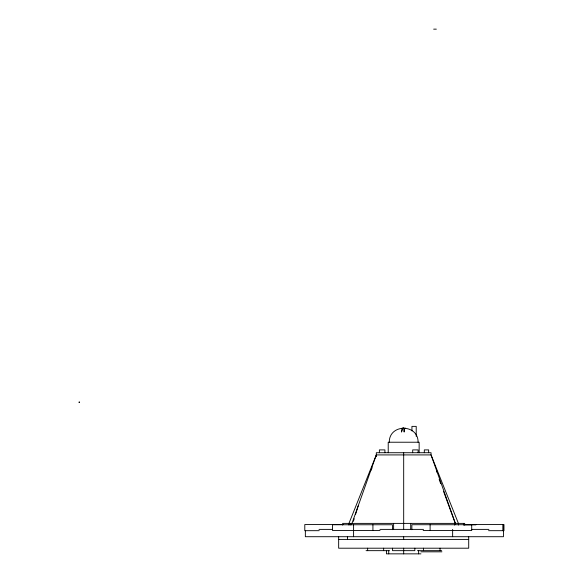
<?xml version="1.0" encoding="UTF-8"?>
<svg xmlns="http://www.w3.org/2000/svg" width="583" height="583" viewBox="0 0 583 583"><rect width="100%" height="100%" fill="white"/><g stroke="black" fill="none" stroke-linecap="round" stroke-linejoin="round"><path stroke-width="0.87" d="M389.269 442.227C389.123 423.644 418.244 423.644 418.098 442.227M353.422 521.282L354.216 518.717M355.543 514.446L358.195 505.891M403.516 428.41L403.684 427.922L402.882 428.41L401.505 432.054L401.753 429.839A14.305 1.224 -90 0 1 402.685 428.41M351.943 523.483L376.319 454.915L431.041 454.915L458.406 523.388L458.406 525.086M376.319 454.915L348.962 523.388L348.962 525.086M370.686 470.78L372.114 467.821M433.657 29.15L436.332 29.15M342.935 524.569L304.792 524.569L304.792 530.683L319.236 530.683M463.529 524.569L503.967 524.569L503.967 530.676L488.547 530.676M464.206 524.853L475.903 524.853M319.003 529.386L332.653 529.386M379.941 529.386L423.557 529.386M471.683 529.386L488.926 529.386M380.029 530.494L332.499 530.494L332.499 524.751L392.461 524.751L392.461 529.677M423.156 530.53L471.705 530.53L471.705 524.722L411.86 524.722L411.86 529.699M338.657 539.413L468.71 539.413M366.066 550.658L389.502 550.658M417.464 550.658L441.695 550.658M420.853 551.824L441.929 551.824M420.948 553.85L386.42 553.85L386.42 550.622M439.167 479.452L440.719 483.679M443.51 491.287L455.301 523.41M455.687 524.226L431.041 454.915L431.041 452.721L376.319 452.721L376.319 456.7M403.684 427.922L404.136 432.054L404.383 429.839A14.305 1.224 -90 0 1 405.316 428.41M503.442 524.569L503.442 536.71L305.354 536.71L305.354 530.683M502.845 524.569L502.845 530.676M468.71 536.899L468.71 548.202L338.657 548.202L338.657 536.899M464.68 525.086L464.68 523.388L342.687 523.388L342.687 525.086M463.5 523.388L463.5 525.086M454.623 523.388L454.623 525.086M452.634 529.386L452.634 536.71M440.048 548.202L440.048 550.658M436.682 470.78L436.682 472.055M430.116 524.722L430.116 530.53M428.651 452.721L428.651 449.901L424.315 449.901L424.315 452.721M423.535 548.202L423.535 550.658M419.148 452.721L419.148 442.227L388.22 442.227L388.22 452.721M418.638 550.622L418.638 553.85M418.106 452.721L418.106 449.901L412.691 449.901L412.691 452.721M416.218 436.368L416.218 426.377L411.941 426.377L411.941 430.917M414.834 548.202L414.834 550.658L392.534 550.658L392.534 548.202M410.694 523.388L410.694 529.32M403.684 452.721L403.684 529.32M403.684 536.899L403.684 539.413M403.684 548.202L403.684 553.85M393.62 523.388L393.62 529.32M388.73 550.622L388.73 553.85M384.911 452.721L384.911 449.901L379.38 449.901L379.38 452.721M383.643 548.202L383.643 550.658M372.923 524.751L372.923 530.494M367.64 548.202L367.64 550.658M353.589 524.751L353.589 536.71M350.871 523.388L350.871 525.086M347.512 536.899L347.512 539.413M79.048 402.168C79.383 403.276 79.842 401.155 79.048 402.168"/></g></svg>
